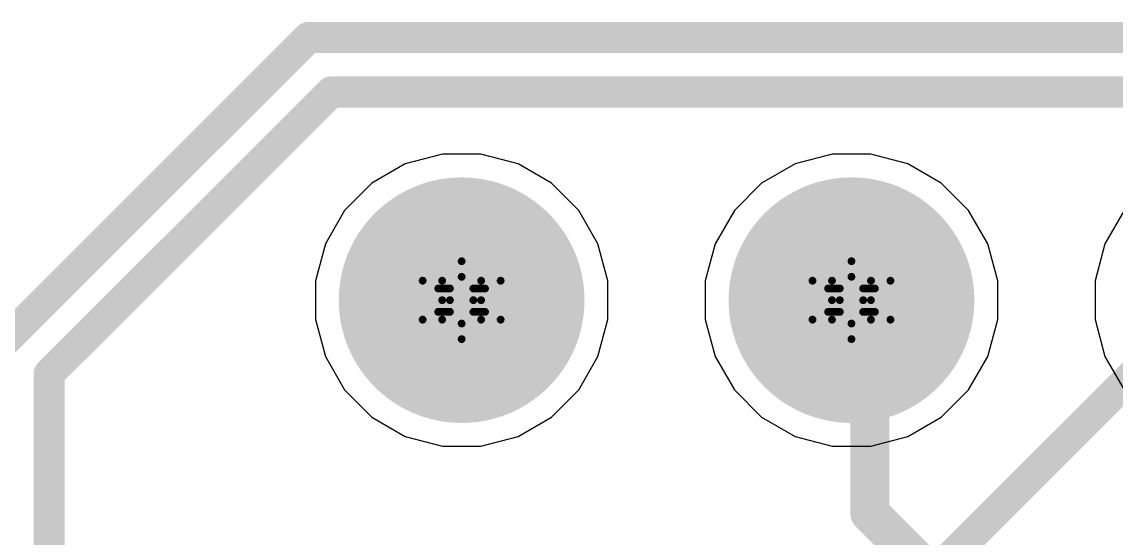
# Model space of a CAD drawing. Header units: inches. Extents: x 0 to 5032, y 0 to 5323.
# Drawn here: x 124.73 to 131.86, y 111.18 to 114.54 of the extents above; entities that cross this region are included whole.
import ezdxf

# ---------------------------------------------------------------- set-up
doc = ezdxf.new("R2010")
doc.units = ezdxf.units.IN
for name, color, linetype in [('Bottom Layer', 5, 'Continuous'), ('Bottom Solder', 6, 'Continuous'), ('Drill Drawing', 1, 'Continuous'), ('Layer 1', 16, 'Continuous'), ('Layer 2', 76, 'Continuous'), ('Multi-Layer', 9, 'Continuous'), ('Pad Holes', 156, 'Continuous'), ('Top Layer', 1, 'Continuous'), ('Top Solder', 216, 'Continuous')]:
    doc.layers.add(name, color=color, linetype=linetype)

# ---------------------------------------------------------------- blocks, each defined once
blk = doc.blocks.new('HR911105A_224')
at = {"layer": 'Bottom Layer'}
h = blk.add_hatch(color=5, dxfattribs=at)
edge = h.paths.add_edge_path()
edge.add_arc((-3.17, -4.355), 0.699, 0, 360)
h = blk.add_hatch(color=5, dxfattribs=at)
edge = h.paths.add_edge_path()
edge.add_arc((-0.63, -4.355), 0.699, 0, 360)
at = {"layer": 'Bottom Solder'}
h = blk.add_hatch(color=6, dxfattribs=at)
edge = h.paths.add_edge_path()
edge.add_arc((-3.17, -4.355), 0.8006, 0, 360)
h = blk.add_hatch(color=6, dxfattribs=at)
edge = h.paths.add_edge_path()
edge.add_arc((-0.63, -4.355), 0.8006, 0, 360)
at = {"layer": 'Layer 1'}
h = blk.add_hatch(color=16, dxfattribs=at)
edge = h.paths.add_edge_path()
edge.add_arc((-3.17, -4.355), 0.699, 0, 360)
h = blk.add_hatch(color=16, dxfattribs=at)
edge = h.paths.add_edge_path()
edge.add_arc((-0.63, -4.355), 0.699, 0, 360)
at = {"layer": 'Layer 2'}
h = blk.add_hatch(color=76, dxfattribs=at)
edge = h.paths.add_edge_path()
edge.add_arc((-3.17, -4.355), 0.699, 0, 360)
h = blk.add_hatch(color=76, dxfattribs=at)
edge = h.paths.add_edge_path()
edge.add_arc((-0.63, -4.355), 0.699, 0, 360)
at = {"layer": 'Multi-Layer'}
h = blk.add_hatch(color=9, dxfattribs=at)
edge = h.paths.add_edge_path()
edge.add_arc((-3.17, -4.355), 0.699, 0, 360)
h = blk.add_hatch(color=9, dxfattribs=at)
edge = h.paths.add_edge_path()
edge.add_arc((-0.63, -4.355), 0.699, 0, 360)
at = {"layer": 'Pad Holes'}
h = blk.add_hatch(color=7, dxfattribs=at)
edge = h.paths.add_edge_path()
edge.add_arc((-3.17, -4.355), 0.445, 0, 360)
h = blk.add_hatch(color=7, dxfattribs=at)
edge = h.paths.add_edge_path()
edge.add_arc((-0.63, -4.355), 0.445, 0, 360)
at = {"layer": 'Top Layer'}
h = blk.add_hatch(color=1, dxfattribs=at)
edge = h.paths.add_edge_path()
edge.add_arc((-3.17, -4.355), 0.699, 0, 360)
h = blk.add_hatch(color=1, dxfattribs=at)
edge = h.paths.add_edge_path()
edge.add_arc((-0.63, -4.355), 0.699, 0, 360)
at = {"layer": 'Top Solder'}
h = blk.add_hatch(color=216, dxfattribs=at)
edge = h.paths.add_edge_path()
edge.add_arc((-3.17, -4.355), 0.8006, 0, 360)
h = blk.add_hatch(color=216, dxfattribs=at)
edge = h.paths.add_edge_path()
edge.add_arc((-0.63, -4.355), 0.8006, 0, 360)

msp = doc.modelspace()

# ---------------------------------------------------------------- linework, layer by layer
at = {"layer": 'Bottom Layer'}
for points in [[(130.1373, 112.73, 0.254, 0.254, 0), (130.2569, 112.6104, 0.254, 0.254, 0)], [(130.2569, 111.3404, 0.254, 0.254, 0), (130.2569, 112.6104, 0.254, 0.254, 0)], [(130.2569, 111.3404, 0.254, 0.254, 0), (131.4073, 110.19, 0.254, 0.254, 0)]]:
    msp.add_lwpolyline(points, format="xyseb", dxfattribs=at)
for points in [[(130.0738, 112.73, 0.127, 0.127, 1), (130.2008, 112.73, 0.127, 0.127, 1)], [(130.1934, 112.6104, 0.127, 0.127, 1), (130.3204, 112.6104, 0.127, 0.127, 1)], [(130.1934, 112.6104, 0.127, 0.127, 1), (130.3204, 112.6104, 0.127, 0.127, 1)], [(130.1934, 111.3404, 0.127, 0.127, 1), (130.3204, 111.3404, 0.127, 0.127, 1)], [(130.1934, 111.3404, 0.127, 0.127, 1), (130.3204, 111.3404, 0.127, 0.127, 1)]]:
    msp.add_lwpolyline(points, format="xyseb", close=True, dxfattribs=at)
at = {"layer": 'Drill Drawing'}
for points in [[(127.4703, 112.857, 0.0508, 0.0508, 0), (127.5973, 112.984, 0.0508, 0.0508, 0)], [(127.5973, 112.984, 0.0508, 0.0508, 0), (127.7243, 112.857, 0.0508, 0.0508, 0)], [(130.0103, 112.857, 0.0508, 0.0508, 0), (130.1373, 112.984, 0.0508, 0.0508, 0)], [(130.1373, 112.984, 0.0508, 0.0508, 0), (130.2643, 112.857, 0.0508, 0.0508, 0)], [(127.3433, 112.857, 0.0508, 0.0508, 0), (127.4703, 112.73, 0.0508, 0.0508, 0)], [(127.3433, 112.857, 0.0508, 0.0508, 0), (127.4703, 112.857, 0.0508, 0.0508, 0)], [(127.5211, 112.8062, 0.0508, 0.0508, 0), (127.5973, 112.8824, 0.0508, 0.0508, 0)], [(127.5973, 112.8824, 0.0508, 0.0508, 0), (127.6735, 112.8062, 0.0508, 0.0508, 0)], [(127.7243, 112.857, 0.0508, 0.0508, 0), (127.8513, 112.857, 0.0508, 0.0508, 0)], [(127.7243, 112.73, 0.0508, 0.0508, 0), (127.8513, 112.857, 0.0508, 0.0508, 0)], [(129.8833, 112.857, 0.0508, 0.0508, 0), (130.0103, 112.73, 0.0508, 0.0508, 0)], [(129.8833, 112.857, 0.0508, 0.0508, 0), (130.0103, 112.857, 0.0508, 0.0508, 0)], [(130.0611, 112.8062, 0.0508, 0.0508, 0), (130.1373, 112.8824, 0.0508, 0.0508, 0)], [(130.1373, 112.8824, 0.0508, 0.0508, 0), (130.2135, 112.8062, 0.0508, 0.0508, 0)], [(130.2643, 112.857, 0.0508, 0.0508, 0), (130.3913, 112.857, 0.0508, 0.0508, 0)], [(130.2643, 112.73, 0.0508, 0.0508, 0), (130.3913, 112.857, 0.0508, 0.0508, 0)], [(127.4449, 112.8062, 0.0508, 0.0508, 0), (127.5211, 112.73, 0.0508, 0.0508, 0)], [(127.4449, 112.8062, 0.0508, 0.0508, 0), (127.5211, 112.8062, 0.0508, 0.0508, 0)], [(127.6735, 112.8062, 0.0508, 0.0508, 0), (127.7497, 112.8062, 0.0508, 0.0508, 0)], [(127.6735, 112.73, 0.0508, 0.0508, 0), (127.7497, 112.8062, 0.0508, 0.0508, 0)], [(129.9849, 112.8062, 0.0508, 0.0508, 0), (130.0611, 112.73, 0.0508, 0.0508, 0)], [(129.9849, 112.8062, 0.0508, 0.0508, 0), (130.0611, 112.8062, 0.0508, 0.0508, 0)], [(130.2135, 112.8062, 0.0508, 0.0508, 0), (130.2897, 112.8062, 0.0508, 0.0508, 0)], [(130.2135, 112.73, 0.0508, 0.0508, 0), (130.2897, 112.8062, 0.0508, 0.0508, 0)], [(127.3433, 112.603, 0.0508, 0.0508, 0), (127.4703, 112.73, 0.0508, 0.0508, 0)], [(127.4449, 112.6538, 0.0508, 0.0508, 0), (127.5211, 112.73, 0.0508, 0.0508, 0)], [(127.6735, 112.73, 0.0508, 0.0508, 0), (127.7497, 112.6538, 0.0508, 0.0508, 0)], [(127.7243, 112.73, 0.0508, 0.0508, 0), (127.8513, 112.603, 0.0508, 0.0508, 0)], [(129.8833, 112.603, 0.0508, 0.0508, 0), (130.0103, 112.73, 0.0508, 0.0508, 0)], [(129.9849, 112.6538, 0.0508, 0.0508, 0), (130.0611, 112.73, 0.0508, 0.0508, 0)], [(130.2135, 112.73, 0.0508, 0.0508, 0), (130.2897, 112.6538, 0.0508, 0.0508, 0)], [(130.2643, 112.73, 0.0508, 0.0508, 0), (130.3913, 112.603, 0.0508, 0.0508, 0)], [(127.4449, 112.6538, 0.0508, 0.0508, 0), (127.5211, 112.6538, 0.0508, 0.0508, 0)], [(127.5211, 112.6538, 0.0508, 0.0508, 0), (127.5973, 112.5776, 0.0508, 0.0508, 0)], [(127.5973, 112.5776, 0.0508, 0.0508, 0), (127.6735, 112.6538, 0.0508, 0.0508, 0)], [(127.6735, 112.6538, 0.0508, 0.0508, 0), (127.7497, 112.6538, 0.0508, 0.0508, 0)], [(129.9849, 112.6538, 0.0508, 0.0508, 0), (130.0611, 112.6538, 0.0508, 0.0508, 0)], [(130.0611, 112.6538, 0.0508, 0.0508, 0), (130.1373, 112.5776, 0.0508, 0.0508, 0)], [(130.1373, 112.5776, 0.0508, 0.0508, 0), (130.2135, 112.6538, 0.0508, 0.0508, 0)], [(130.2135, 112.6538, 0.0508, 0.0508, 0), (130.2897, 112.6538, 0.0508, 0.0508, 0)], [(127.3433, 112.603, 0.0508, 0.0508, 0), (127.4703, 112.603, 0.0508, 0.0508, 0)], [(127.4703, 112.603, 0.0508, 0.0508, 0), (127.5973, 112.476, 0.0508, 0.0508, 0)], [(127.5973, 112.476, 0.0508, 0.0508, 0), (127.7243, 112.603, 0.0508, 0.0508, 0)], [(127.7243, 112.603, 0.0508, 0.0508, 0), (127.8513, 112.603, 0.0508, 0.0508, 0)], [(129.8833, 112.603, 0.0508, 0.0508, 0), (130.0103, 112.603, 0.0508, 0.0508, 0)], [(130.0103, 112.603, 0.0508, 0.0508, 0), (130.1373, 112.476, 0.0508, 0.0508, 0)], [(130.1373, 112.476, 0.0508, 0.0508, 0), (130.2643, 112.603, 0.0508, 0.0508, 0)], [(130.2643, 112.603, 0.0508, 0.0508, 0), (130.3913, 112.603, 0.0508, 0.0508, 0)]]:
    msp.add_lwpolyline(points, format="xyseb", dxfattribs=at)
for points in [[(127.5846, 112.984, 0.0254, 0.0254, 1), (127.61, 112.984, 0.0254, 0.0254, 1)], [(127.5846, 112.984, 0.0254, 0.0254, 1), (127.61, 112.984, 0.0254, 0.0254, 1)], [(130.1246, 112.984, 0.0254, 0.0254, 1), (130.15, 112.984, 0.0254, 0.0254, 1)], [(130.1246, 112.984, 0.0254, 0.0254, 1), (130.15, 112.984, 0.0254, 0.0254, 1)], [(127.3306, 112.857, 0.0254, 0.0254, 1), (127.356, 112.857, 0.0254, 0.0254, 1)], [(127.3306, 112.857, 0.0254, 0.0254, 1), (127.356, 112.857, 0.0254, 0.0254, 1)], [(127.4576, 112.857, 0.0254, 0.0254, 1), (127.483, 112.857, 0.0254, 0.0254, 1)], [(127.4576, 112.857, 0.0254, 0.0254, 1), (127.483, 112.857, 0.0254, 0.0254, 1)], [(127.5846, 112.8824, 0.0254, 0.0254, 1), (127.61, 112.8824, 0.0254, 0.0254, 1)], [(127.5846, 112.8824, 0.0254, 0.0254, 1), (127.61, 112.8824, 0.0254, 0.0254, 1)], [(127.7116, 112.857, 0.0254, 0.0254, 1), (127.737, 112.857, 0.0254, 0.0254, 1)], [(127.7116, 112.857, 0.0254, 0.0254, 1), (127.737, 112.857, 0.0254, 0.0254, 1)], [(127.8386, 112.857, 0.0254, 0.0254, 1), (127.864, 112.857, 0.0254, 0.0254, 1)], [(127.8386, 112.857, 0.0254, 0.0254, 1), (127.864, 112.857, 0.0254, 0.0254, 1)], [(129.8706, 112.857, 0.0254, 0.0254, 1), (129.896, 112.857, 0.0254, 0.0254, 1)], [(129.8706, 112.857, 0.0254, 0.0254, 1), (129.896, 112.857, 0.0254, 0.0254, 1)], [(129.9976, 112.857, 0.0254, 0.0254, 1), (130.023, 112.857, 0.0254, 0.0254, 1)], [(129.9976, 112.857, 0.0254, 0.0254, 1), (130.023, 112.857, 0.0254, 0.0254, 1)], [(130.1246, 112.8824, 0.0254, 0.0254, 1), (130.15, 112.8824, 0.0254, 0.0254, 1)], [(130.1246, 112.8824, 0.0254, 0.0254, 1), (130.15, 112.8824, 0.0254, 0.0254, 1)], [(130.2516, 112.857, 0.0254, 0.0254, 1), (130.277, 112.857, 0.0254, 0.0254, 1)], [(130.2516, 112.857, 0.0254, 0.0254, 1), (130.277, 112.857, 0.0254, 0.0254, 1)], [(130.3786, 112.857, 0.0254, 0.0254, 1), (130.404, 112.857, 0.0254, 0.0254, 1)], [(130.3786, 112.857, 0.0254, 0.0254, 1), (130.404, 112.857, 0.0254, 0.0254, 1)], [(127.4322, 112.8062, 0.0254, 0.0254, 1), (127.4576, 112.8062, 0.0254, 0.0254, 1)], [(127.4322, 112.8062, 0.0254, 0.0254, 1), (127.4576, 112.8062, 0.0254, 0.0254, 1)], [(127.5084, 112.8062, 0.0254, 0.0254, 1), (127.5338, 112.8062, 0.0254, 0.0254, 1)], [(127.5084, 112.8062, 0.0254, 0.0254, 1), (127.5338, 112.8062, 0.0254, 0.0254, 1)], [(127.6608, 112.8062, 0.0254, 0.0254, 1), (127.6862, 112.8062, 0.0254, 0.0254, 1)], [(127.6608, 112.8062, 0.0254, 0.0254, 1), (127.6862, 112.8062, 0.0254, 0.0254, 1)], [(127.737, 112.8062, 0.0254, 0.0254, 1), (127.7624, 112.8062, 0.0254, 0.0254, 1)], [(127.737, 112.8062, 0.0254, 0.0254, 1), (127.7624, 112.8062, 0.0254, 0.0254, 1)], [(129.9722, 112.8062, 0.0254, 0.0254, 1), (129.9976, 112.8062, 0.0254, 0.0254, 1)], [(129.9722, 112.8062, 0.0254, 0.0254, 1), (129.9976, 112.8062, 0.0254, 0.0254, 1)], [(130.0484, 112.8062, 0.0254, 0.0254, 1), (130.0738, 112.8062, 0.0254, 0.0254, 1)], [(130.0484, 112.8062, 0.0254, 0.0254, 1), (130.0738, 112.8062, 0.0254, 0.0254, 1)], [(130.2008, 112.8062, 0.0254, 0.0254, 1), (130.2262, 112.8062, 0.0254, 0.0254, 1)], [(130.2008, 112.8062, 0.0254, 0.0254, 1), (130.2262, 112.8062, 0.0254, 0.0254, 1)], [(130.277, 112.8062, 0.0254, 0.0254, 1), (130.3024, 112.8062, 0.0254, 0.0254, 1)], [(130.277, 112.8062, 0.0254, 0.0254, 1), (130.3024, 112.8062, 0.0254, 0.0254, 1)], [(127.4576, 112.73, 0.0254, 0.0254, 1), (127.483, 112.73, 0.0254, 0.0254, 1)], [(127.4576, 112.73, 0.0254, 0.0254, 1), (127.483, 112.73, 0.0254, 0.0254, 1)], [(127.5084, 112.73, 0.0254, 0.0254, 1), (127.5338, 112.73, 0.0254, 0.0254, 1)], [(127.5084, 112.73, 0.0254, 0.0254, 1), (127.5338, 112.73, 0.0254, 0.0254, 1)], [(127.6608, 112.73, 0.0254, 0.0254, 1), (127.6862, 112.73, 0.0254, 0.0254, 1)], [(127.6608, 112.73, 0.0254, 0.0254, 1), (127.6862, 112.73, 0.0254, 0.0254, 1)], [(127.7116, 112.73, 0.0254, 0.0254, 1), (127.737, 112.73, 0.0254, 0.0254, 1)], [(127.7116, 112.73, 0.0254, 0.0254, 1), (127.737, 112.73, 0.0254, 0.0254, 1)], [(129.9976, 112.73, 0.0254, 0.0254, 1), (130.023, 112.73, 0.0254, 0.0254, 1)], [(129.9976, 112.73, 0.0254, 0.0254, 1), (130.023, 112.73, 0.0254, 0.0254, 1)], [(130.0484, 112.73, 0.0254, 0.0254, 1), (130.0738, 112.73, 0.0254, 0.0254, 1)], [(130.0484, 112.73, 0.0254, 0.0254, 1), (130.0738, 112.73, 0.0254, 0.0254, 1)], [(130.2008, 112.73, 0.0254, 0.0254, 1), (130.2262, 112.73, 0.0254, 0.0254, 1)], [(130.2008, 112.73, 0.0254, 0.0254, 1), (130.2262, 112.73, 0.0254, 0.0254, 1)], [(130.2516, 112.73, 0.0254, 0.0254, 1), (130.277, 112.73, 0.0254, 0.0254, 1)], [(130.2516, 112.73, 0.0254, 0.0254, 1), (130.277, 112.73, 0.0254, 0.0254, 1)], [(127.4322, 112.6538, 0.0254, 0.0254, 1), (127.4576, 112.6538, 0.0254, 0.0254, 1)], [(127.4322, 112.6538, 0.0254, 0.0254, 1), (127.4576, 112.6538, 0.0254, 0.0254, 1)], [(127.5084, 112.6538, 0.0254, 0.0254, 1), (127.5338, 112.6538, 0.0254, 0.0254, 1)], [(127.5084, 112.6538, 0.0254, 0.0254, 1), (127.5338, 112.6538, 0.0254, 0.0254, 1)], [(127.6608, 112.6538, 0.0254, 0.0254, 1), (127.6862, 112.6538, 0.0254, 0.0254, 1)], [(127.6608, 112.6538, 0.0254, 0.0254, 1), (127.6862, 112.6538, 0.0254, 0.0254, 1)], [(127.737, 112.6538, 0.0254, 0.0254, 1), (127.7624, 112.6538, 0.0254, 0.0254, 1)], [(127.737, 112.6538, 0.0254, 0.0254, 1), (127.7624, 112.6538, 0.0254, 0.0254, 1)], [(129.9722, 112.6538, 0.0254, 0.0254, 1), (129.9976, 112.6538, 0.0254, 0.0254, 1)], [(129.9722, 112.6538, 0.0254, 0.0254, 1), (129.9976, 112.6538, 0.0254, 0.0254, 1)], [(130.0484, 112.6538, 0.0254, 0.0254, 1), (130.0738, 112.6538, 0.0254, 0.0254, 1)], [(130.0484, 112.6538, 0.0254, 0.0254, 1), (130.0738, 112.6538, 0.0254, 0.0254, 1)], [(130.2008, 112.6538, 0.0254, 0.0254, 1), (130.2262, 112.6538, 0.0254, 0.0254, 1)], [(130.2008, 112.6538, 0.0254, 0.0254, 1), (130.2262, 112.6538, 0.0254, 0.0254, 1)], [(130.277, 112.6538, 0.0254, 0.0254, 1), (130.3024, 112.6538, 0.0254, 0.0254, 1)], [(130.277, 112.6538, 0.0254, 0.0254, 1), (130.3024, 112.6538, 0.0254, 0.0254, 1)], [(127.3306, 112.603, 0.0254, 0.0254, 1), (127.356, 112.603, 0.0254, 0.0254, 1)], [(127.3306, 112.603, 0.0254, 0.0254, 1), (127.356, 112.603, 0.0254, 0.0254, 1)], [(127.4576, 112.603, 0.0254, 0.0254, 1), (127.483, 112.603, 0.0254, 0.0254, 1)], [(127.4576, 112.603, 0.0254, 0.0254, 1), (127.483, 112.603, 0.0254, 0.0254, 1)], [(127.5846, 112.5776, 0.0254, 0.0254, 1), (127.61, 112.5776, 0.0254, 0.0254, 1)], [(127.5846, 112.5776, 0.0254, 0.0254, 1), (127.61, 112.5776, 0.0254, 0.0254, 1)], [(127.7116, 112.603, 0.0254, 0.0254, 1), (127.737, 112.603, 0.0254, 0.0254, 1)], [(127.7116, 112.603, 0.0254, 0.0254, 1), (127.737, 112.603, 0.0254, 0.0254, 1)], [(127.8386, 112.603, 0.0254, 0.0254, 1), (127.864, 112.603, 0.0254, 0.0254, 1)], [(127.8386, 112.603, 0.0254, 0.0254, 1), (127.864, 112.603, 0.0254, 0.0254, 1)], [(129.8706, 112.603, 0.0254, 0.0254, 1), (129.896, 112.603, 0.0254, 0.0254, 1)], [(129.8706, 112.603, 0.0254, 0.0254, 1), (129.896, 112.603, 0.0254, 0.0254, 1)], [(129.9976, 112.603, 0.0254, 0.0254, 1), (130.023, 112.603, 0.0254, 0.0254, 1)], [(129.9976, 112.603, 0.0254, 0.0254, 1), (130.023, 112.603, 0.0254, 0.0254, 1)], [(130.1246, 112.5776, 0.0254, 0.0254, 1), (130.15, 112.5776, 0.0254, 0.0254, 1)], [(130.1246, 112.5776, 0.0254, 0.0254, 1), (130.15, 112.5776, 0.0254, 0.0254, 1)], [(130.2516, 112.603, 0.0254, 0.0254, 1), (130.277, 112.603, 0.0254, 0.0254, 1)], [(130.2516, 112.603, 0.0254, 0.0254, 1), (130.277, 112.603, 0.0254, 0.0254, 1)], [(130.3786, 112.603, 0.0254, 0.0254, 1), (130.404, 112.603, 0.0254, 0.0254, 1)], [(130.3786, 112.603, 0.0254, 0.0254, 1), (130.404, 112.603, 0.0254, 0.0254, 1)], [(127.5846, 112.476, 0.0254, 0.0254, 1), (127.61, 112.476, 0.0254, 0.0254, 1)], [(127.5846, 112.476, 0.0254, 0.0254, 1), (127.61, 112.476, 0.0254, 0.0254, 1)], [(130.1246, 112.476, 0.0254, 0.0254, 1), (130.15, 112.476, 0.0254, 0.0254, 1)], [(130.1246, 112.476, 0.0254, 0.0254, 1), (130.15, 112.476, 0.0254, 0.0254, 1)]]:
    msp.add_lwpolyline(points, format="xyseb", close=True, dxfattribs=at)
at = {"layer": 'Layer 1'}
for p, q in [((127.4718, 113.683), (127.2295, 113.6181)), ((127.7228, 113.683), (127.4718, 113.683)), ((127.9651, 113.6181), (127.7228, 113.683)), ((130.0118, 113.683), (129.7695, 113.6181)), ((130.2628, 113.683), (130.0118, 113.683)), ((130.5051, 113.6181), (130.2628, 113.683)), ((127.2295, 113.6181), (127.0121, 113.4926)), ((128.1825, 113.4926), (127.9651, 113.6181)), ((129.7695, 113.6181), (129.5521, 113.4926)), ((130.7225, 113.4926), (130.5051, 113.6181)), ((127.0121, 113.4926), (126.8347, 113.3152)), ((128.3599, 113.3152), (128.1825, 113.4926)), ((129.5521, 113.4926), (129.3747, 113.3152)), ((130.8999, 113.3152), (130.7225, 113.4926)), ((126.8347, 113.3152), (126.7092, 113.0978)), ((128.4854, 113.0978), (128.3599, 113.3152)), ((129.3747, 113.3152), (129.2492, 113.0978)), ((131.0254, 113.0978), (130.8999, 113.3152)), ((131.9147, 113.3152), (131.7892, 113.0978)), ((126.7092, 113.0978), (126.6443, 112.8555)), ((128.5503, 112.8555), (128.4854, 113.0978)), ((129.2492, 113.0978), (129.1843, 112.8555)), ((131.0903, 112.8555), (131.0254, 113.0978)), ((131.7892, 113.0978), (131.7243, 112.8555)), ((126.6443, 112.8555), (126.6443, 112.6045)), ((128.5503, 112.6045), (128.5503, 112.8555)), ((129.1843, 112.8555), (129.1843, 112.6045)), ((131.0903, 112.6045), (131.0903, 112.8555)), ((131.7243, 112.8555), (131.7243, 112.6045)), ((126.6443, 112.6045), (126.7092, 112.3622)), ((128.4854, 112.3622), (128.5503, 112.6045)), ((129.1843, 112.6045), (129.2492, 112.3622)), ((131.0254, 112.3622), (131.0903, 112.6045)), ((131.7243, 112.6045), (131.7892, 112.3622)), ((126.7092, 112.3622), (126.8347, 112.1448)), ((128.3599, 112.1448), (128.4854, 112.3622)), ((129.2492, 112.3622), (129.3747, 112.1448)), ((130.8999, 112.1448), (131.0254, 112.3622)), ((131.7892, 112.3622), (131.9147, 112.1448)), ((126.8347, 112.1448), (127.0121, 111.9674)), ((128.1825, 111.9674), (128.3599, 112.1448)), ((129.3747, 112.1448), (129.5521, 111.9674)), ((130.7225, 111.9674), (130.8999, 112.1448)), ((127.0121, 111.9674), (127.2295, 111.8419)), ((127.9651, 111.8419), (128.1825, 111.9674)), ((129.5521, 111.9674), (129.7695, 111.8419)), ((130.5051, 111.8419), (130.7225, 111.9674)), ((127.2295, 111.8419), (127.4718, 111.777)), ((127.7228, 111.777), (127.9651, 111.8419)), ((129.7695, 111.8419), (130.0118, 111.777)), ((130.2628, 111.777), (130.5051, 111.8419)), ((127.4718, 111.777), (127.7228, 111.777)), ((130.0118, 111.777), (130.2628, 111.777))]:
    msp.add_line(p, q, dxfattribs=at)
at = {"layer": 'Top Layer'}
for points in [[(124.554, 112.3974, 0.2032, 0.2032, 0), (126.6, 114.4434, 0.2032, 0.2032, 0)], [(126.6, 114.4434, 0.2032, 0.2032, 0), (137.3168, 114.4434, 0.2032, 0.2032, 0)], [(124.9096, 112.2501, 0.2032, 0.2032, 0), (126.7473, 114.0878, 0.2032, 0.2032, 0)], [(126.7473, 114.0878, 0.2032, 0.2032, 0), (137.1695, 114.0878, 0.2032, 0.2032, 0)], [(130.3389, 110.613, 0.2032, 0.2032, 0), (132.4559, 112.73, 0.2032, 0.2032, 0)], [(124.9096, 109.1162, 0.2032, 0.2032, 0), (124.9096, 112.2501, 0.2032, 0.2032, 0)]]:
    msp.add_lwpolyline(points, format="xyseb", dxfattribs=at)
for points in [[(126.5492, 114.4434, 0.1016, 0.1016, 1), (126.6508, 114.4434, 0.1016, 0.1016, 1)], [(126.5492, 114.4434, 0.1016, 0.1016, 1), (126.6508, 114.4434, 0.1016, 0.1016, 1)], [(126.6965, 114.0878, 0.1016, 0.1016, 1), (126.7981, 114.0878, 0.1016, 0.1016, 1)], [(126.6965, 114.0878, 0.1016, 0.1016, 1), (126.7981, 114.0878, 0.1016, 0.1016, 1)], [(124.8588, 112.2501, 0.1016, 0.1016, 1), (124.9604, 112.2501, 0.1016, 0.1016, 1)], [(124.8588, 112.2501, 0.1016, 0.1016, 1), (124.9604, 112.2501, 0.1016, 0.1016, 1)]]:
    msp.add_lwpolyline(points, format="xyseb", close=True, dxfattribs=at)

# ---------------------------------------------------------------- block references
msp.add_blockref('HR911105A_224', (130.7673, 117.085))

doc.saveas('drawing.dxf')
